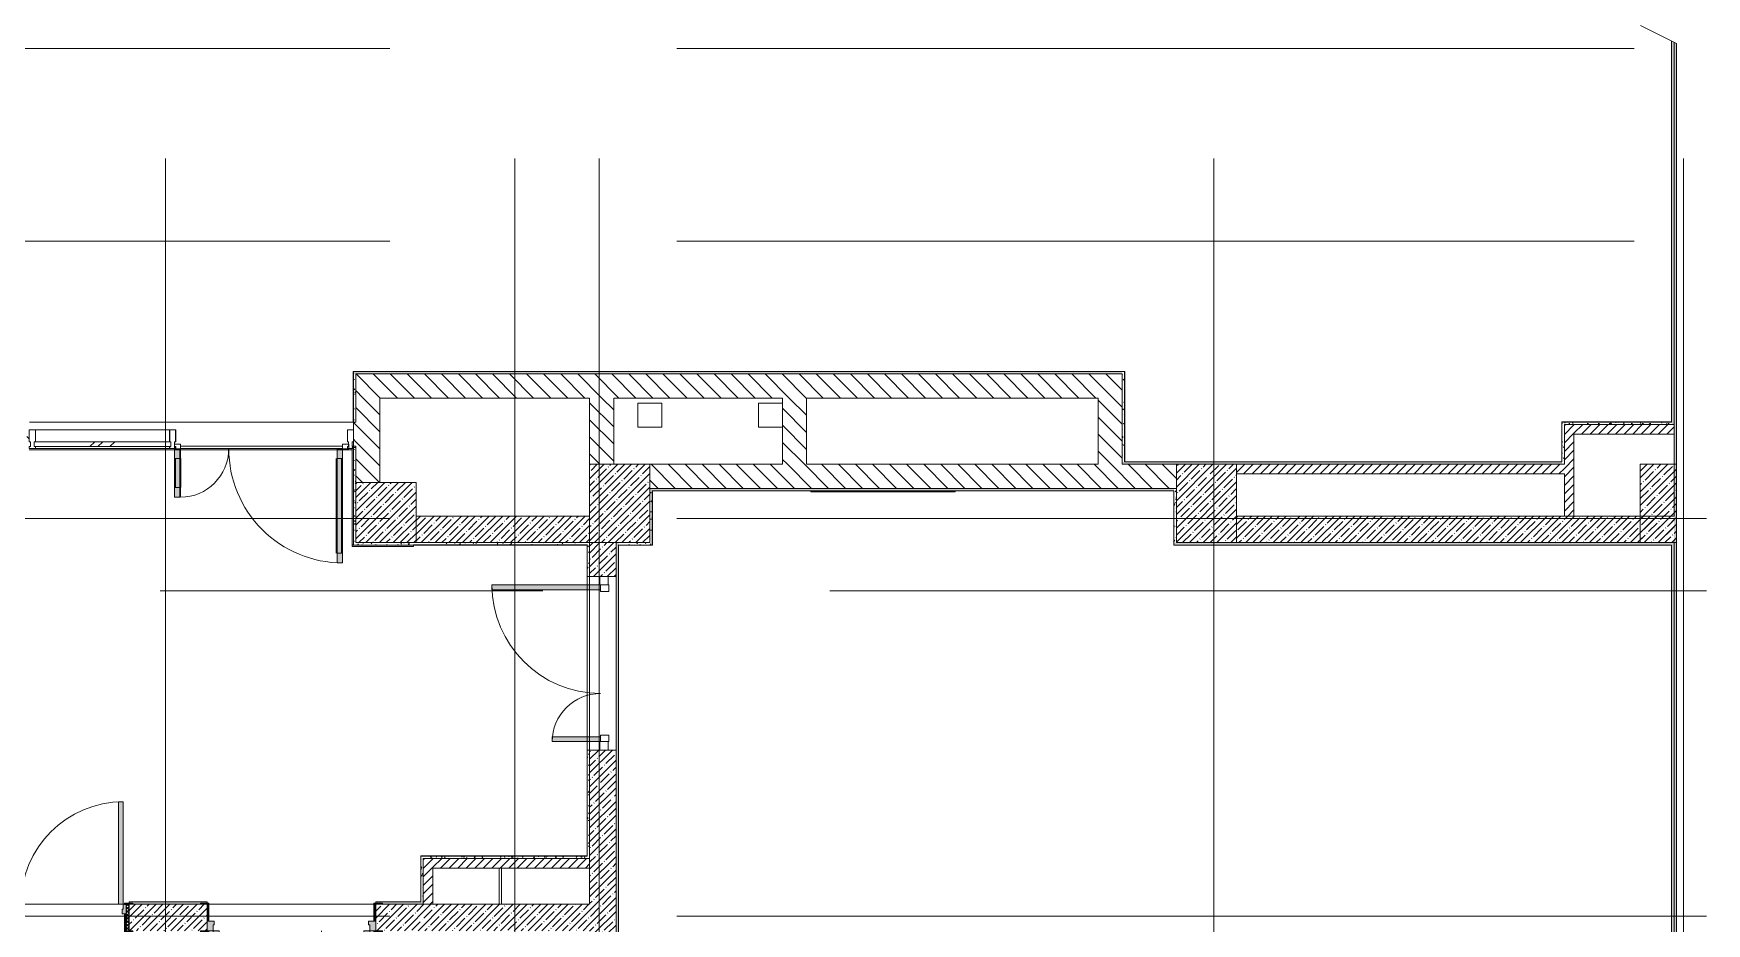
# Model space of a CAD drawing. Header units: millimetres. Extents: x -8624 to 200327, y -8553 to 29000.
# Drawn here: x 167214 to 181100, y 7740 to 15124 of the extents above; entities that cross this region are included whole.
import ezdxf

# ---------------------------------------------------------------- set-up
doc = ezdxf.new("R2010")
doc.units = ezdxf.units.MM
doc.linetypes.add('200_ШТРИХ__ш1_п0_6_', pattern=[800, 500, -300])
doc.linetypes.add('Осевая', pattern=[15875, 3175, -2381.25, 7937.5, -2381.25])
for name, color, linetype, lineweight in [('A-DETL-GENF', 7, 'Continuous', 9), ('A-DETL-MBND-1', 7, '200_ШТРИХ__ш1_п0_6_', 9), ('A-GLAZ-CURT-2', 7, 'Continuous', 9), ('A-GLAZ-CWMG-3', 7, 'Continuous', 9), ('A-WALL-4', 7, 'Continuous', 13), ('I-WALL-5', 7, 'Continuous', 9), ('S-COLS-2', 7, 'Continuous', 9), ('Оси', 7, 'Continuous', 9), ('Оси-2', 7, 'Осевая', 9)]:
    doc.layers.add(name, color=color, linetype=linetype, lineweight=lineweight)
for name, color, linetype, lineweight, true_color in [('A-DETL-GENF-6', 7, 'Continuous', 9, 0xaaaaaa), ('A-DETL-GENF-7', 7, 'Continuous', 9, 0xe2e2e2), ('A-DOOR-5', 7, 'Continuous', 9, 0xaaaaaa), ('A-DOOR-6', 7, 'Continuous', 9, 0xe2e2e2), ('A-DOOR-FRAM-4', 7, 'Continuous', 9, 0xe2e2e2), ('A-DOOR-FRAM-5', 7, 'Continuous', 9, 0xaaaaaa), ('A-FLOR-3', 7, 'Continuous', 9, 0xaaaaaa), ('I-WALL-7', 9, 'Continuous', 9, 0x808080)]:
    doc.layers.add(name, color=color, linetype=linetype, lineweight=lineweight, true_color=true_color)
pattern_1 = [(45, (96349.85, 0), (-57.02463, 57.02463), []), (45, (96406.87, 0), (-57.02463, 57.02463), [100.806, -20.161, 3.353, -16.808])]
pattern_2 = [(135, (96349.85, 0), (-70.71068, -70.71068), [])]
pattern_3 = [(45, (96349.85, 0), (-35.35534, 35.35534), [])]
pattern_4 = [(0, (96349.85, 0), (121.92, 30.48), [10.058, -81.382, 10.058, -81.382, -487.68]), (0, (96349.85, 0), (121.92, 30.48), [-182.88, 10.058, -172.822, 10.058, -81.382, -213.36]), (0, (96349.85, 0), (121.92, 30.48), [-457.2, 10.058, -50.902, 10.058, -142.342]), (120, (96395.57, 15.24), (-87.356454, 90.345817), [10.058, -81.382, 10.058, -81.382, -487.68]), (120, (96395.57, 15.24), (-87.356454, 90.345817), [-182.88, 10.058, -172.822, 10.058, -81.382, -213.36]), (120, (96395.57, 15.24), (-87.356454, 90.345817), [-457.2, 10.058, -50.902, 10.058, -142.342]), (240, (96410.81, 76.2), (-34.563546, -120.825817), [10.058, -81.382, 10.058, -81.382, -487.68]), (240, (96410.81, 76.2), (-34.563546, -120.825817), [-182.88, 10.058, -172.822, 10.058, -81.382, -213.36]), (240, (96410.81, 76.2), (-34.563546, -120.825817), [-457.2, 10.058, -50.902, 10.058, -142.342])]

# ---------------------------------------------------------------- blocks, each defined once
blk = doc.blocks.new('110_Дверь_СКБ_1Ст_Внутренняя1 - Д-7_л__950x2100h_Туалет-21784696-План зашивки приборов отопления в осях 3 этажа 12-23')
at = {"layer": 'A-DOOR-5'}
h = blk.add_hatch(dxfattribs=at)
h.set_pattern_fill('FP_45', color=256, style=0, pattern_type=2)
h.set_pattern_definition([(135, (1826.41, 174.685), (-14.14214, -14.14214), []), (225, (1826.41, 174.685), (14.14214, -14.14214), [])])
h.paths.add_polyline_path([(487.5, -110), (487.5, 110), (462.5, 110), (462.5, -110)])
at = {"layer": 'A-DOOR-6'}
h = blk.add_hatch(color=256, dxfattribs=at)
h.paths.add_polyline_path([(427.5, 30), (462.5, 30), (462.5, 110), (437.5, 110), (437.5, 70), (427.5, 70)])
h.paths.add_polyline_path([(-402.5, 30), (-402.5, 70), (-412.5, 70), (-412.5, 110), (-437.5, 110), (-437.5, 30)])
at = {"layer": 'A-DOOR-FRAM-4'}
for points in [[(397.5, 110), (437.5, 110), (437.5, 960), (397.5, 960), (397.5, 577.8)], [(-422.5, 110), (-422.5, 118), (-492.5, 118), (-492.5, 110)], [(-422.5, 109), (-422.5, 110), (-437.5, 109)], [(-422.5, -110), (-422.5, 30), (-437.5, 30), (-437.5, -110)], [(517.5, 110), (517.5, 118), (447.5, 118), (447.5, 110)], [(462.5, 109), (462.5, 110), (447.5, 109)], [(462.5, -110), (462.5, 30), (447.5, 30), (447.5, -110)], [(-422.5, -118), (-422.5, -110), (-492.5, -110), (-492.5, -118)], [(517.5, -118), (517.5, -110), (447.5, -110), (447.5, -118)]]:
    blk.add_hatch(color=256, dxfattribs=at).paths.add_polyline_path(points)
at = {"layer": 'A-DOOR-FRAM-5'}
h = blk.add_hatch(dxfattribs=at)
h.set_pattern_fill('FP_46', color=256, style=0, pattern_type=2)
h.set_pattern_definition([(45, (-296.384, 174.685), (-14.1421, 14.1421), []), (135, (-296.384, 174.685), (-14.1421, -14.1421), [])])
h.paths.add_polyline_path([(-437.5, -110), (-437.5, 110), (-462.5, 110), (-462.5, -110)])
at = {"layer": 'A-DOOR-5'}
for p, q in [((437.5, 960), (397.5, 960)), ((397.5, 960), (397.5, 110)), ((437.5, 110), (437.5, 960)), ((397.5, 110), (437.5, 110))]:
    blk.add_line(p, q, dxfattribs=at)
blk.add_arc((437.5, 110), 850, 90, 180, dxfattribs=at)
at = {"layer": 'A-DOOR-FRAM-5'}
for p, q in [((-422.5, 118), (-492.5, 118)), ((-492.5, 118), (-492.5, 110)), ((-492.5, 110), (-422.5, 110)), ((-437.5, 110), (-462.5, 110)), ((-462.5, 110), (-462.5, -110)), ((-412.5, 110), (-437.5, 110)), ((-437.5, 110), (-437.5, 30)), ((-437.5, -110), (-437.5, 110)), ((-422.5, 110), (-437.5, 110)), ((-437.5, 110), (-437.5, 109)), ((-437.5, 109), (-422.5, 109)), ((-437.5, 30), (-402.5, 30)), ((-422.5, 30), (-437.5, 30)), ((-437.5, 30), (-437.5, -110)), ((-422.5, 110), (-422.5, 118)), ((-422.5, 109), (-422.5, 110)), ((-422.5, -110), (-422.5, 30)), ((-412.5, 70), (-412.5, 110)), ((-402.5, 70), (-412.5, 70)), ((-402.5, 30), (-402.5, 70)), ((437.5, 70), (427.5, 70)), ((427.5, 70), (427.5, 30)), ((427.5, 30), (462.5, 30)), ((437.5, 110), (437.5, 70)), ((462.5, 110), (437.5, 110)), ((517.5, 118), (447.5, 118)), ((447.5, 118), (447.5, 110)), ((462.5, 110), (447.5, 110)), ((447.5, 110), (447.5, 109)), ((447.5, 110), (517.5, 110)), ((447.5, 109), (462.5, 109)), ((462.5, 30), (447.5, 30)), ((447.5, 30), (447.5, -110)), ((462.5, 30), (462.5, 110)), ((487.5, 110), (462.5, 110)), ((462.5, 110), (462.5, -110)), ((462.5, 109), (462.5, 110)), ((462.5, -110), (462.5, 30)), ((487.5, -110), (487.5, 110)), ((517.5, 110), (517.5, 118)), ((-422.5, -110), (-492.5, -110)), ((-492.5, -110), (-492.5, -118)), ((-492.5, -118), (-422.5, -118)), ((-462.5, -110), (-437.5, -110)), ((-437.5, -110), (-422.5, -110)), ((-422.5, -118), (-422.5, -110)), ((447.5, -110), (462.5, -110)), ((517.5, -110), (447.5, -110)), ((447.5, -110), (447.5, -118)), ((447.5, -118), (517.5, -118)), ((462.5, -110), (487.5, -110)), ((517.5, -118), (517.5, -110))]:
    blk.add_line(p, q, dxfattribs=at)
blk = doc.blocks.new('BSC_Колонна _Прямоугольная - 650х500-23287315-План зашивки приборов отопления в осях 3 этажа 12-23')
at = {"layer": 'S-COLS-2'}
h = blk.add_hatch(dxfattribs=at)
h.set_pattern_fill('FP_152', color=256, style=0, pattern_type=2)
h.set_pattern_definition([(135, (11225, -75730), (-57.02463, -57.02463), []), (135, (11225, -75672.975), (-57.02463, -57.02463), [100.806, -20.161, 3.353, -16.808])])
h.paths.add_polyline_path([(325, 0), (325, 250), (-325, 250), (-325, -250), (325, -250)])
for p, q in [((325, 250), (-325, 250)), ((-325, 250), (-325, -250)), ((325, -250), (325, 250)), ((-325, -250), (325, -250))]:
    blk.add_line(p, q, dxfattribs=at)
blk = doc.blocks.new('BSC_Колонна _Прямоугольная - 500х500-V202-План зашивки приборов отопления в осях 3 этажа 12-23')
at = {"layer": 'S-COLS-2'}
h = blk.add_hatch(dxfattribs=at)
h.set_pattern_fill('FP_153', color=256, style=0, pattern_type=2)
h.set_pattern_definition([(45, (-73790, -11150), (-57.02463, 57.02463), []), (45, (-73732.975, -11150), (-57.02463, 57.02463), [100.806, -20.161, 3.353, -16.808])])
h.paths.add_polyline_path([(-250, -250), (250, -250), (250, 250), (-250, 250), (-250, -190)])
for p, q in [((250, 250), (-250, 250)), ((-250, 250), (-250, -250)), ((250, -250), (250, 250)), ((-250, -250), (250, -250))]:
    blk.add_line(p, q, dxfattribs=at)
blk = doc.blocks.new('110_Дверь_СКБ_2Ст - Д-1 Лестничная клетка EIS60-24319353-План зашивки приборов отопления в осях 3 этажа 12-23')
at = {"layer": 'A-DOOR-6'}
for points in [[(612.5, 1010), (612.5, 110), (662.5, 110), (662.5, 1010)], [(-587.5, 510), (-637.5, 510), (-637.5, 110), (-587.5, 110), (-587.5, 286.2)], [(712.5, 30), (697.5, 30), (697.5, -110), (712.5, -110)]]:
    blk.add_hatch(color=256, dxfattribs=at).paths.add_polyline_path(points)
h = blk.add_hatch(color=256, dxfattribs=at)
h.paths.add_polyline_path([(-687.5, 110), (-687.5, 30), (-627.5, 30), (-627.5, 60), (-637.5, 60), (-637.5, 110)])
h.paths.add_polyline_path([(662.5, 110), (662.5, 60), (652.5, 60), (652.5, 30), (712.5, 30), (712.5, 110)])
at = {"layer": 'A-DOOR-FRAM-4'}
for points in [[(-742.5, 118), (-742.5, 110), (-672.5, 110), (-672.5, 118)], [(-672.5, 30), (-687.5, 30), (-687.5, -110), (-672.5, -110)], [(697.5, 118), (697.5, 110), (767.5, 110), (767.5, 118)], [(-672.5, -110), (-742.5, -110), (-742.5, -118), (-672.5, -118)], [(697.5, -110), (697.5, -118), (767.5, -118), (767.5, -110)]]:
    blk.add_hatch(color=256, dxfattribs=at).paths.add_polyline_path(points)
at = {"layer": 'A-DOOR-5'}
for p, q in [((662.5, 1010), (612.5, 1010)), ((612.5, 1010), (612.5, 110)), ((662.5, 110), (662.5, 1010)), ((-637.5, 510), (-637.5, 110)), ((-587.5, 510), (-637.5, 510)), ((-587.5, 110), (-587.5, 510)), ((-637.5, 110), (-587.5, 110)), ((612.5, 110), (662.5, 110))]:
    blk.add_line(p, q, dxfattribs=at)
for centre, radius, start, end in [((662.5, 110), 900, 90, 180), ((-637.5, 110), 400, 360, 90)]:
    blk.add_arc(centre, radius, start, end, dxfattribs=at)
at = {"layer": 'A-DOOR-FRAM-5'}
for p, q in [((-672.5, 118), (-742.5, 118)), ((-742.5, 118), (-742.5, 110)), ((-742.5, 110), (-672.5, 110)), ((-637.5, 110), (-687.5, 110)), ((-687.5, 110), (-687.5, 30)), ((-687.5, 30), (-627.5, 30)), ((-672.5, 30), (-687.5, 30)), ((-687.5, 30), (-687.5, -110)), ((-672.5, 110), (-672.5, 118)), ((-672.5, -110), (-672.5, 30)), ((-637.5, 60), (-637.5, 110)), ((-627.5, 60), (-637.5, 60)), ((-627.5, 30), (-627.5, 60)), ((662.5, 60), (652.5, 60)), ((652.5, 60), (652.5, 30)), ((652.5, 30), (712.5, 30)), ((662.5, 110), (662.5, 60)), ((712.5, 110), (662.5, 110)), ((767.5, 118), (697.5, 118)), ((697.5, 118), (697.5, 110)), ((697.5, 110), (767.5, 110)), ((712.5, 30), (697.5, 30)), ((697.5, 30), (697.5, -110)), ((712.5, 30), (712.5, 110)), ((712.5, -110), (712.5, 30)), ((767.5, 110), (767.5, 118)), ((-672.5, -110), (-742.5, -110)), ((-742.5, -110), (-742.5, -118)), ((-742.5, -118), (-672.5, -118)), ((-687.5, -110), (-672.5, -110)), ((-672.5, -118), (-672.5, -110)), ((697.5, -110), (712.5, -110)), ((767.5, -110), (697.5, -110)), ((697.5, -110), (697.5, -118)), ((697.5, -118), (767.5, -118)), ((767.5, -118), (767.5, -110))]:
    blk.add_line(p, q, dxfattribs=at)
blk = doc.blocks.new('BSC_Колонна _Прямоугольная - 650х500-V218-План зашивки приборов отопления в осях 3 этажа 12-23')
at = {"layer": 'S-COLS-2'}
h = blk.add_hatch(dxfattribs=at)
h.set_pattern_fill('FP_171', color=256, style=0, pattern_type=2)
h.set_pattern_definition([(135, (11225, -80600), (-57.02463, -57.02463), []), (135, (11225, -80542.975), (-57.02463, -57.02463), [100.806, -20.161, 3.353, -16.808])])
h.paths.add_polyline_path([(325, -144), (325, 250), (-325, 250), (-325, -250), (325, -250)])
for p, q in [((325, 250), (-325, 250)), ((-325, 250), (-325, -250)), ((325, -250), (325, 250)), ((-325, -250), (325, -250))]:
    blk.add_line(p, q, dxfattribs=at)
blk = doc.blocks.new('Прямоугольный импост - 50 x 70 мм-32306832-План зашивки приборов отопления в осях 3 этажа 12-23')
at = {"layer": 'A-GLAZ-CWMG-3'}
for p, q in [((-70, 35), (0, 35)), ((-70, -35), (-70, 35)), ((0, 35), (0, -35)), ((0, -35), (-70, -35))]:
    blk.add_line(p, q, dxfattribs=at)
blk = doc.blocks.new('Дверь_Витражная_остекление_ - ДВН_ДАО_Главный вход_1200 в свету Д-22 _п_-32306833-План зашивки приборов отопления в осях 3 этажа 12-23')
at = {"layer": 'A-DOOR-6'}
for points in [[(-610, -234), (-610, -30), (-650, -30), (-650, -930), (-610, -930)], [(650, -35), (650, -30), (610, -30), (610, -430), (650, -430)]]:
    blk.add_hatch(color=256, dxfattribs=at).paths.add_polyline_path(points)
at = {"layer": 'A-DETL-GENF-6'}
for p, q in [((-650, 35), (-650, 40)), ((-650, 40), (-595, 40)), ((-595, 40), (-595, -30)), ((650, 40), (595, 40)), ((595, 40), (595, -30)), ((650, 35), (650, 40)), ((-610, -30), (-650, -30)), ((-595, -30), (-650, -30)), ((-650, -35), (-650, -930)), ((-610, -930), (-610, -30)), ((595, -30), (650, -30)), ((610, -30), (610, -430)), ((650, -30), (610, -30)), ((650, -430), (650, -35)), ((610, -430), (650, -430)), ((-650, -930), (-610, -930))]:
    blk.add_line(p, q, dxfattribs=at)
at = {"layer": 'A-DOOR-5'}
for p, q in [((-650, -930), (-650, -35)), ((650, -430), (650, -35))]:
    blk.add_line(p, q, dxfattribs=at)
for centre, radius, start, end in [((-650, -30), 900, 270, 0), ((650, -30), 400, 180, 270)]:
    blk.add_arc(centre, radius, start, end, dxfattribs=at)
blk = doc.blocks.new('Прямоугольный импост - 50 x 70 мм-32306835-План зашивки приборов отопления в осях 3 этажа 12-23')
at = {"layer": 'A-GLAZ-CWMG-3'}
for p, q in [((0, 35), (-70, 35)), ((-70, 35), (-70, -35)), ((0, -35), (0, 35)), ((-70, -35), (0, -35))]:
    blk.add_line(p, q, dxfattribs=at)
blk = doc.blocks.new('Прямоугольный импост - Импост структурный с накладкой - 160мм Темный-33326237-План зашивки приборов отопления в осях 3 этажа 12-23')
at = {"layer": 'A-GLAZ-CWMG-3'}
for p, q in [((-50, 40), (-50, 140)), ((-50, 140), (0, 140)), ((0, 140), (0, 40)), ((-40, 40), (-50, 40)), ((-50, -17), (-50, 0)), ((-50, 0), (-40, 0)), ((-40, 0), (-40, 40)), ((-10, 40), (-10, 0)), ((0, 40), (-10, 40)), ((-10, 0), (0, 0)), ((0, 0), (0, -17)), ((0, -17), (-50, -17))]:
    blk.add_line(p, q, dxfattribs=at)
blk = doc.blocks.new('Дверь_Витражная_остекление_ - В-18-32468702-План зашивки приборов отопления в осях 3 этажа 12-23')
at = {"layer": 'A-DETL-GENF-7'}
for points in [[(-673, 965), (-673, 20), (-628, 20), (-628, 965)], [(678, 420), (678, 20), (723, 20), (723, 420)]]:
    blk.add_hatch(color=256, dxfattribs=at).paths.add_polyline_path(points)
at = {"layer": 'A-DETL-GENF-6'}
for p, q in [((-673, 965), (-628, 965)), ((-673, 965), (-673, 20)), ((-628, 965), (-673, 965)), ((-673, 965), (-673, 20)), ((-673, 885), (-628, 885)), ((-663, 885), (-663, 100)), ((-628, 965), (-628, 20)), ((-628, 20), (-628, 965)), ((-619, 885), (-619, 100)), ((723, 420), (678, 420)), ((678, 420), (678, 20)), ((723, 420), (678, 420)), ((678, 420), (678, 20)), ((723, 420), (723, 20)), ((723, 20), (723, 420)), ((669, 340), (669, 100)), ((723, 340), (678, 340)), ((713, 340), (713, 100)), ((-673, 100), (-628, 100)), ((-628, 20), (-673, 20)), ((-673, 20), (-628, 20)), ((723, 100), (678, 100))]:
    blk.add_line(p, q, dxfattribs=at)
at = {"layer": 'A-DOOR-5'}
for p, q in [((-673, 965), (-673, 20)), ((673, 420), (673, 20)), ((-673, 20), (-723, 20)), ((-723, 20), (-723, -20)), ((-673, -20), (-673, 20)), ((723, 20), (673, 20)), ((673, 20), (673, -20)), ((723, -20), (723, 20)), ((-723, -20), (-673, -20)), ((673, -20), (723, -20))]:
    blk.add_line(p, q, dxfattribs=at)
for centre, radius, start, end in [((-673, 20), 945, 360, 90), ((673, 20), 400, 90, 180)]:
    blk.add_arc(centre, radius, start, end, dxfattribs=at)
blk = doc.blocks.new('Системная панель - Стекло - 40мм-V277-План зашивки приборов отопления в осях 3 этажа 12-23')
at = {"layer": 'A-GLAZ-CURT-2'}
h = blk.add_hatch(dxfattribs=at)
h.set_pattern_fill('FP_188', color=256, style=0, pattern_type=2)
h.set_pattern_definition([(225, (71537, 11597), (282.8427, -282.8427), [200, -600]), (225, (71737, 11697), (282.8427, -282.8427), [600, -200]), (225, (71337, 11797), (282.8427, -282.8427), [200, -600])])
h.paths.add_polyline_path([(-476, 0), (-567, 0), (-567, -40), (567, -40), (567, 0), (-294, 0)])
for p, q in [((567, 0), (-567, 0)), ((-567, 0), (-567, -40)), ((567, -40), (567, 0)), ((-567, -40), (567, -40))]:
    blk.add_line(p, q, dxfattribs=at)
blk = doc.blocks.new('Прямоугольный импост - Импост структурный с накладкой - 160мм Темный-33326239-План зашивки приборов отопления в осях 3 этажа 12-23')
at = {"layer": 'A-GLAZ-CWMG-3'}
for p, q in [((-25, 40), (-25, 140)), ((-25, 140), (25, 140)), ((25, 140), (25, 40)), ((-15, 40), (-25, 40)), ((-25, -17), (-25, 0)), ((-25, 0), (-15, 0)), ((-15, 0), (-15, 40)), ((15, 40), (15, 0)), ((25, 40), (15, 40)), ((15, 0), (25, 0)), ((25, 0), (25, -17)), ((25, -17), (-25, -17))]:
    blk.add_line(p, q, dxfattribs=at)
blk = doc.blocks.new('Прямоугольный импост - Импост структурный с накладкой - 160мм Темный-33326242-План зашивки приборов отопления в осях 3 этажа 12-23')
at = {"layer": 'A-GLAZ-CWMG-3'}
for p, q in [((0, 140), (-50, 140)), ((-50, 140), (-50, 40)), ((0, 40), (0, 140)), ((-50, 40), (-40, 40)), ((-40, 0), (-50, 0)), ((-50, 0), (-50, -17)), ((-40, 40), (-40, 0)), ((-10, 0), (-10, 40)), ((-10, 40), (0, 40)), ((0, 0), (-10, 0)), ((0, -17), (0, 0)), ((-50, -17), (0, -17))]:
    blk.add_line(p, q, dxfattribs=at)
blk = doc.blocks.new('Прямоугольный импост - Импост структурный с накладкой - 160мм Темный-32468813-План зашивки приборов отопления в осях 3 этажа 12-23')
at = {"layer": 'A-GLAZ-CWMG-3'}
for p, q in [((70880, 11837), (71994, 11837)), ((70880, 11680), (71994, 11680))]:
    blk.add_line(p, q, dxfattribs=at)
blk = doc.blocks.new('Прямоугольный импост - Импост структурный с накладкой - 160мм Темный-33326241-План зашивки приборов отопления в осях 3 этажа 12-23')
at = {"layer": 'A-GLAZ-CWMG-3'}
for p, q in [((-25, 40), (-25, 140)), ((-25, 140), (25, 140)), ((25, 140), (25, 40)), ((-15, 40), (-25, 40)), ((-25, -17), (-25, 0)), ((-25, 0), (-15, 0)), ((-15, 0), (-15, 40)), ((15, 40), (15, 0)), ((25, 40), (15, 40)), ((15, 0), (25, 0)), ((25, 0), (25, -17)), ((25, -17), (-25, -17))]:
    blk.add_line(p, q, dxfattribs=at)
blk = doc.blocks.new('DET_L_Линия разрыва - М100-V279-План зашивки приборов отопления в осях 3 этажа 12-23')
at = {"layer": 'A-DETL-GENF'}
for p, q in [((11890, 300), (11740, 0)), ((11740, 0), (0, 0))]:
    blk.add_line(p, q, dxfattribs=at)

msp = doc.modelspace()

# ---------------------------------------------------------------- hatches: boundary and pattern name
at = {"layer": 'I-WALL-5'}
h = msp.add_hatch(dxfattribs=at)
h.set_pattern_fill('FP_135', color=256, style=0, pattern_type=2)
h.set_pattern_definition(pattern_1)
h.paths.add_polyline_path([(180850.5, 4050), (180850.5, 15040.9), (180829.8, 15051.2), (180829.8, 4050)])
h = msp.add_hatch(dxfattribs=at)
h.set_pattern_fill('FP_139', color=256, style=0, pattern_type=2)
h.set_pattern_definition(pattern_2)
h.paths.add_polyline_path([(176049.8, 12100), (176049.8, 12300), (169889.8, 12300), (169889.8, 12100), (175351.5, 12100)])
h = msp.add_hatch(dxfattribs=at)
h.set_pattern_fill('FP_139', color=256, style=0, pattern_type=2)
h.set_pattern_definition(pattern_2)
h.paths.add_polyline_path([(176049.8, 11550), (176249.8, 11550), (176249.8, 12300), (176049.8, 12300), (176049.8, 11823.6)])
h = msp.add_hatch(dxfattribs=at)
h.set_pattern_fill('FP_139', color=256, style=0, pattern_type=2)
h.set_pattern_definition(pattern_2)
h.paths.add_polyline_path([(170089.8, 11400), (170089.8, 12100), (169889.8, 12100), (169889.8, 11400), (169898.7, 11400)])
h = msp.add_hatch(dxfattribs=at)
h.set_pattern_fill('FP_139', color=256, style=0, pattern_type=2)
h.set_pattern_definition(pattern_2)
h.paths.add_polyline_path([(172029.8, 11550), (172029.8, 12100), (171829.8, 12100), (171829.8, 11550)])
h = msp.add_hatch(dxfattribs=at)
h.set_pattern_fill('FP_139', color=256, style=0, pattern_type=2)
h.set_pattern_definition(pattern_2)
h.paths.add_polyline_path([(173630.4, 11550), (173630.4, 12100), (173430.4, 12100), (173430.4, 11550)])
h = msp.add_hatch(dxfattribs=at)
h.set_pattern_fill('FP_139', color=256, style=0, pattern_type=2)
h.set_pattern_definition(pattern_2)
h.paths.add_polyline_path([(169869.8, 11700), (169889.8, 11700), (169889.8, 11900), (169869.8, 11900), (169869.8, 11715.6)])
h.paths.add_polyline_path([(167159.8, 11700), (167179.8, 11700), (167179.8, 11900), (167159.8, 11900), (167159.8, 11823.6)])
h.paths.add_polyline_path([(166627.1, 11700), (166659.8, 11700), (166659.8, 11900), (166583.8, 11900), (166583.8, 11700)])
h.paths.add_polyline_path([(165019.8, 11700), (165103.8, 11700), (165103.8, 11900), (165019.8, 11900), (165019.8, 11715.6)])
h = msp.add_hatch(dxfattribs=at)
h.set_pattern_fill('FP_151', color=256, style=0, pattern_type=2)
h.set_pattern_definition(pattern_3)
h.paths.add_polyline_path([(179999.8, 11120), (179999.8, 11880), (179919.8, 11880), (179919.8, 11120)])
h = msp.add_hatch(dxfattribs=at)
h.set_pattern_fill('FP_151', color=256, style=0, pattern_type=2)
h.set_pattern_definition(pattern_3)
h.paths.add_polyline_path([(180829.8, 11800), (180829.8, 11880), (179999.8, 11880), (179999.8, 11800)])
h = msp.add_hatch(dxfattribs=at)
h.set_pattern_fill('FP_139', color=256, style=0, pattern_type=2)
h.set_pattern_definition(pattern_2)
h.paths.add_polyline_path([(176699.8, 11350), (176699.8, 11550), (172329.8, 11550), (172329.8, 11350), (176679.8, 11350)])
h = msp.add_hatch(dxfattribs=at)
h.set_pattern_fill('FP_151', color=256, style=0, pattern_type=2)
h.set_pattern_definition(pattern_3)
h.paths.add_polyline_path([(179919.8, 11470), (179919.8, 11550), (177199.8, 11550), (177199.8, 11470), (179713.6, 11470)])
h = msp.add_hatch(dxfattribs=at)
h.set_pattern_fill('FP_135', color=256, style=0, pattern_type=2)
h.set_pattern_definition(pattern_1)
h.paths.add_polyline_path([(170989.3, 10900), (171829.8, 10900), (171829.8, 11120), (170389.8, 11120), (170389.8, 10900)])
h = msp.add_hatch(dxfattribs=at)
h.set_pattern_fill('FP_135', color=256, style=0, pattern_type=2)
h.set_pattern_definition(pattern_1)
h.paths.add_polyline_path([(180829.8, 10900), (180829.8, 11120), (177199.8, 11120), (177199.8, 10900), (180809.8, 10900)])
h = msp.add_hatch(dxfattribs=at)
h.set_pattern_fill('FP_135', color=256, style=0, pattern_type=2)
h.set_pattern_definition(pattern_1)
h.paths.add_polyline_path([(171829.8, 7659), (172049.8, 7659), (172049.8, 9179), (171829.8, 9179), (171829.8, 7680)])
h.paths.add_polyline_path([(172049.8, 10619), (172049.8, 10900), (171829.8, 10900), (171829.8, 10619)])
h = msp.add_hatch(dxfattribs=at)
h.set_pattern_fill('FP_151', color=256, style=0, pattern_type=2)
h.set_pattern_definition(pattern_3)
h.paths.add_polyline_path([(170529.8, 7900), (170529.8, 8280), (170449.8, 8280), (170449.8, 7900)])
h = msp.add_hatch(dxfattribs=at)
h.set_pattern_fill('FP_151', color=256, style=0, pattern_type=2)
h.set_pattern_definition(pattern_3)
h.paths.add_polyline_path([(171829.8, 8200), (171829.8, 8280), (170529.8, 8280), (170529.8, 8200), (171716.3, 8200)])
h = msp.add_hatch(dxfattribs=at)
h.set_pattern_fill('FP_135', color=256, style=0, pattern_type=2)
h.set_pattern_definition(pattern_1)
h.paths.add_polyline_path([(167059.8, 7680), (167059.8, 7900), (165709.8, 7900), (165709.8, 7680), (167029.8, 7680)])
h.paths.add_polyline_path([(168009.8, 7680), (168209.8, 7680), (168209.8, 7900), (168009.8, 7900)])
h.paths.add_polyline_path([(164579.8, 7680), (164609.8, 7680), (164609.8, 7900), (163209.8, 7900), (163209.8, 7680), (164446, 7680)])
h = msp.add_hatch(dxfattribs=at)
h.set_pattern_fill('FP_135', color=256, style=0, pattern_type=2)
h.set_pattern_definition(pattern_1)
h.paths.add_polyline_path([(171829.8, 7680), (171829.8, 7900), (170054.8, 7900), (170054.8, 7680), (171716.3, 7680)])
h.paths.add_polyline_path([(168599.8, 7680), (168654.8, 7680), (168654.8, 7900), (168209.8, 7900), (168209.8, 7680), (168444.7, 7680)])
at = {"layer": 'I-WALL-7'}
h = msp.add_hatch(dxfattribs=at)
h.set_pattern_fill('FP_183', color=256, style=0, pattern_type=2)
h.set_pattern_definition(pattern_4)
h.paths.add_polyline_path([(180829.8, 11880), (180829.8, 15051.2), (180809.8, 15061.2), (180809.8, 11880)])
h = msp.add_hatch(dxfattribs=at)
h.set_pattern_fill('FP_183', color=256, style=0, pattern_type=2)
h.set_pattern_definition(pattern_4)
h.paths.add_polyline_path([(176249.8, 12300), (176249.8, 12320), (169869.8, 12320), (169869.8, 12300), (175351.5, 12300)])
h = msp.add_hatch(dxfattribs=at)
h.set_pattern_fill('FP_183', color=256, style=0, pattern_type=2)
h.set_pattern_definition(pattern_4)
h.paths.add_polyline_path([(169889.8, 11900), (169889.8, 12300), (169869.8, 12300), (169869.8, 11900)])
h = msp.add_hatch(dxfattribs=at)
h.set_pattern_fill('FP_183', color=256, style=0, pattern_type=2)
h.set_pattern_definition(pattern_4)
h.paths.add_polyline_path([(176249.8, 11570), (176269.8, 11570), (176269.8, 12320), (176249.8, 12320), (176249.8, 11823.6)])
h = msp.add_hatch(dxfattribs=at)
h.set_pattern_fill('FP_183', color=256, style=0, pattern_type=2)
h.set_pattern_definition(pattern_4)
h.paths.add_polyline_path([(179899.8, 11880), (180809.8, 11880), (180809.8, 11900), (179899.8, 11900)])
h = msp.add_hatch(dxfattribs=at)
h.set_pattern_fill('FP_183', color=256, style=0, pattern_type=2)
h.set_pattern_definition(pattern_4)
h.paths.add_polyline_path([(179919.8, 11550), (179919.8, 11880), (179899.8, 11880), (179899.8, 11550)])
h = msp.add_hatch(dxfattribs=at)
h.set_pattern_fill('FP_183', color=256, style=0, pattern_type=2)
h.set_pattern_definition(pattern_4)
h.paths.add_polyline_path([(169869.8, 10900), (169889.8, 10900), (169889.8, 11690), (169869.8, 11690), (169869.8, 10959.7)])
h = msp.add_hatch(dxfattribs=at)
h.set_pattern_fill('FP_183', color=256, style=0, pattern_type=2)
h.set_pattern_definition(pattern_4)
h.paths.add_polyline_path([(179713.6, 11550), (179899.8, 11550), (179899.8, 11570), (176249.8, 11570), (176249.8, 11550), (178259.6, 11550)])
h = msp.add_hatch(dxfattribs=at)
h.set_pattern_fill('FP_183', color=256, style=0, pattern_type=2)
h.set_pattern_definition(pattern_4)
h.paths.add_polyline_path([(176678.8, 11330), (176679.8, 11330), (176679.8, 11350), (172329.8, 11350), (172329.8, 11330), (175351.5, 11330)])
h = msp.add_hatch(dxfattribs=at)
h.set_pattern_fill('FP_183', color=256, style=0, pattern_type=2)
h.set_pattern_definition(pattern_4)
h.paths.add_polyline_path([(172349.8, 10880), (172349.8, 11330), (172329.8, 11330), (172329.8, 10880)])
h = msp.add_hatch(dxfattribs=at)
h.set_pattern_fill('FP_183', color=256, style=0, pattern_type=2)
h.set_pattern_definition(pattern_4)
h.paths.add_polyline_path([(176679.8, 10900), (176699.8, 10900), (176699.8, 11350), (176679.8, 11350), (176679.8, 10959.7)])
h = msp.add_hatch(dxfattribs=at)
h.set_pattern_fill('FP_183', color=256, style=0, pattern_type=2)
h.set_pattern_definition(pattern_4)
h.paths.add_polyline_path([(171808.8, 10880), (171809.8, 10880), (171809.8, 10900), (169869.8, 10900), (169869.8, 10880), (171716.3, 10880)])
h = msp.add_hatch(dxfattribs=at)
h.set_pattern_fill('FP_183', color=256, style=0, pattern_type=2)
h.set_pattern_definition(pattern_4)
h.paths.add_polyline_path([(171809.8, 8300), (171829.8, 8300), (171829.8, 9179), (171809.8, 9179), (171809.8, 8301)])
h.paths.add_polyline_path([(171829.8, 10619), (171829.8, 10900), (171809.8, 10900), (171809.8, 10619)])
h = msp.add_hatch(dxfattribs=at)
h.set_pattern_fill('FP_183', color=256, style=0, pattern_type=2)
h.set_pattern_definition(pattern_4)
h.paths.add_polyline_path([(172069.8, 4050), (172069.8, 10900), (172049.8, 10900), (172049.8, 4050)])
h = msp.add_hatch(dxfattribs=at)
h.set_pattern_fill('FP_183', color=256, style=0, pattern_type=2)
h.set_pattern_definition(pattern_4)
h.paths.add_polyline_path([(172069.8, 10880), (172329.8, 10880), (172329.8, 10900), (172069.8, 10900)])
h = msp.add_hatch(dxfattribs=at)
h.set_pattern_fill('FP_183', color=256, style=0, pattern_type=2)
h.set_pattern_definition(pattern_4)
h.paths.add_polyline_path([(180808.8, 10880), (180809.8, 10880), (180809.8, 10900), (176679.8, 10900), (176679.8, 10880), (179713.6, 10880)])
h = msp.add_hatch(dxfattribs=at)
h.set_pattern_fill('FP_183', color=256, style=0, pattern_type=2)
h.set_pattern_definition(pattern_4)
h.paths.add_polyline_path([(180809.8, 4070), (180829.8, 4070), (180829.8, 10900), (180809.8, 10900), (180809.8, 4071)])
h = msp.add_hatch(dxfattribs=at)
h.set_pattern_fill('FP_183', color=256, style=0, pattern_type=2)
h.set_pattern_definition(pattern_4)
h.paths.add_polyline_path([(170449.8, 7920), (170449.8, 8300), (170429.8, 8300), (170429.8, 7920)])
h = msp.add_hatch(dxfattribs=at)
h.set_pattern_fill('FP_183', color=256, style=0, pattern_type=2)
h.set_pattern_definition(pattern_4)
h.paths.add_polyline_path([(171829.8, 8280), (171829.8, 8300), (170449.8, 8300), (170449.8, 8280), (171716.3, 8280)])
h = msp.add_hatch(dxfattribs=at)
h.set_pattern_fill('FP_183', color=256, style=0, pattern_type=2)
h.set_pattern_definition(pattern_4)
h.paths.add_polyline_path([(170449.8, 7900), (170449.8, 7920), (170054.8, 7920), (170054.8, 7908), (170109.8, 7908), (170109.8, 7900), (170262.3, 7900)])
h.paths.add_polyline_path([(168599.8, 7900), (168599.8, 7908), (168654.8, 7908), (168654.8, 7920), (168009.8, 7920), (168009.8, 7908), (168039.8, 7908), (168039.8, 7900), (168444.7, 7900)])
h.paths.add_polyline_path([(166627.1, 7900), (167029.8, 7900), (167029.8, 7908), (167059.8, 7908), (167059.8, 7920), (165709.8, 7920), (165709.8, 7908), (165739.8, 7908), (165739.8, 7900), (165900.1, 7900)])
h.paths.add_polyline_path([(164446, 7900), (164579.8, 7900), (164579.8, 7908), (164609.8, 7908), (164609.8, 7920), (163209.8, 7920), (163209.8, 7908), (163239.8, 7908), (163239.8, 7900), (163719, 7900)])
h.paths.add_polyline_path([(162229.8, 7900), (162229.8, 7908), (162259.8, 7908), (162259.8, 7920), (156819.8, 7920), (156819.8, 7900), (161759.8, 7900)])
h.paths.add_polyline_path([(154319.8, 7900), (154319.8, 7920), (147209.8, 7920), (147209.8, 7900), (153540.6, 7900)])
h.paths.add_polyline_path([(143979.8, 7900), (144709.8, 7900), (144709.8, 7920), (138479.8, 7920), (138479.8, 7900), (143759.8, 7900)])
h.paths.add_polyline_path([(135979.8, 7900), (135979.8, 7920), (135109.8, 7920), (135109.8, 7900), (135389.8, 7900)])
at = {"layer": 'S-COLS-2'}
h = msp.add_hatch(dxfattribs=at)
h.set_pattern_fill('FP_135', color=256, style=0, pattern_type=2)
h.set_pattern_definition(pattern_1)
h.paths.add_polyline_path([(180549.8, 10900), (180850.5, 10900), (180850.5, 11550), (180549.8, 11550), (180549.8, 10959.7)])

# ---------------------------------------------------------------- linework, layer by layer
at = {"layer": 'A-DETL-MBND-1'}
for p, q in [((168434.8, 11700), (169779.8, 11700)), ((169779.8, 11680), (168434.8, 11680)), ((169859.8, 11700), (169869.8, 11700)), ((171809.8, 9179), (171809.8, 10619)), ((171829.8, 10619), (171829.8, 9179)), ((171079.8, 7900), (171079.8, 8200)), ((171099.8, 8200), (171099.8, 7900))]:
    msp.add_line(p, q, dxfattribs=at)
at = {"layer": 'A-FLOR-3'}
for p, q in [((172230.4, 12057), (172430.4, 12057)), ((172230.4, 11857), (172230.4, 12057)), ((172430.4, 12057), (172430.4, 11857)), ((173230.4, 12057), (173430.4, 12057)), ((173230.4, 11857), (173230.4, 12057)), ((172430.4, 11857), (172230.4, 11857)), ((173430.4, 11857), (173230.4, 11857)), ((167179.8, 11669), (169858.8, 11669)), ((169779.8, 11680), (168434.8, 11680)), ((169869.8, 11697), (169869.8, 11700)), ((172350.8, 11330), (172350.8, 10880)), ((172070.8, 10880), (172070.8, 10700)), ((180809.8, 10879), (176685.8, 10879)), ((171809.8, 9179), (171809.8, 10619)), ((172070.8, 9100), (172070.8, 4070)), ((167109.8, 7900), (167919.8, 7900))]:
    msp.add_line(p, q, dxfattribs=at)
at = {"layer": 'A-WALL-4'}
for p, q in [((180809.8, 11900), (180809.8, 14997.5)), ((180829.8, 11800), (180829.8, 15051.2)), ((176249.8, 12300), (176249.8, 11550)), ((169889.8, 12100), (169889.8, 11900)), ((169869.8, 11900), (169889.8, 11900)), ((179899.8, 11570), (179899.8, 11880)), ((179999.8, 11880), (180829.8, 11880)), ((176699.8, 11550), (176249.8, 11550)), ((176249.8, 11550), (176699.8, 11550)), ((176269.8, 11570), (179899.8, 11570)), ((177199.8, 11550), (179919.8, 11550)), ((176699.8, 11350), (172329.8, 11350)), ((172349.8, 11330), (173664.8, 11330)), ((172349.8, 11330), (172349.8, 10880)), ((176679.8, 11330), (174864.8, 11330)), ((176679.8, 11330), (176679.8, 10900)), ((179919.8, 11120), (179999.8, 11120)), ((170369.5, 10880), (170369.5, 10879.5)), ((171829.8, 10900), (170389.8, 10900)), ((171809.8, 10880), (171808.8, 10880)), ((171809.8, 10880), (171809.8, 10619)), ((171829.8, 10900), (171829.8, 10619)), ((172069.8, 10880), (172329.8, 10880)), ((172069.8, 10880), (172069.8, 10619)), ((180809.8, 10880), (180808.8, 10880)), ((180829.8, 10900), (180809.8, 10900)), ((180809.8, 4070), (180809.8, 10880)), ((180829.8, 4050), (180829.8, 10900)), ((171809.8, 8300), (171809.8, 9179)), ((171829.8, 8200), (171829.8, 9179)), ((172069.8, 4070), (172069.8, 9179)), ((171809.8, 8300), (170449.8, 8300)), ((168429.8, 7921), (168429.8, 7920)), ((170054.8, 7920), (170429.8, 7920)), ((170449.8, 7900), (170449.8, 7920)), ((168599.8, 7900), (168209.8, 7900)), ((168209.8, 7900), (168599.8, 7900)), ((170529.8, 7900), (170109.8, 7900)), ((170109.8, 7900), (170449.8, 7900))]:
    msp.add_line(p, q, dxfattribs=at)
at = {"layer": 'I-WALL-5'}
for p, q in [((180808.8, 15061.7), (180808.8, 11901)), ((180809.8, 14997.5), (180809.8, 15061.2)), ((169868.8, 12321), (169868.8, 11900)), ((176270.8, 12321), (169868.8, 12321)), ((176269.8, 12320), (169869.8, 12320)), ((169869.8, 11700), (169869.8, 12320)), ((176249.8, 12300), (169889.8, 12300)), ((169889.8, 12300), (169889.8, 12100)), ((176269.8, 11570), (176269.8, 12320)), ((176270.8, 11571), (176270.8, 12321)), ((170089.8, 12100), (171829.8, 12100)), ((170089.8, 11400), (170089.8, 12100)), ((171829.8, 12100), (171829.8, 11550)), ((172029.8, 11550), (172029.8, 12100)), ((172029.8, 12100), (173430.4, 12100)), ((173430.4, 12100), (173430.4, 11550)), ((173630.4, 12100), (176049.8, 12100)), ((173630.4, 11550), (173630.4, 12100)), ((176049.8, 12100), (176049.8, 11550)), ((167180.8, 11900), (169869.8, 11900)), ((179898.8, 11901), (179898.8, 11571)), ((180808.8, 11901), (179898.8, 11901)), ((180809.8, 11900), (179899.8, 11900)), ((179899.8, 11900), (179899.8, 11880)), ((179999.8, 11880), (179919.8, 11880)), ((179919.8, 11880), (179919.8, 11550)), ((169779.8, 11700), (168434.8, 11700)), ((169889.8, 11690), (169858.8, 11690)), ((169858.8, 11690), (169858.8, 10882.6)), ((169859.8, 11700), (169889.8, 11700)), ((169869.8, 10880), (169869.8, 11690)), ((169889.8, 11700), (169889.8, 11400)), ((169889.8, 11400), (169889.8, 11690)), ((179999.8, 11120), (179999.8, 11800)), ((179999.8, 11800), (180829.8, 11800)), ((180829.8, 11800), (180829.8, 11120)), ((173430.4, 11550), (172329.8, 11550)), ((176049.8, 11550), (173630.4, 11550)), ((179898.8, 11571), (176270.8, 11571)), ((177199.8, 11470), (179919.8, 11470)), ((179919.8, 11470), (179919.8, 11120)), ((172350.8, 11329), (176678.8, 11329)), ((173664.8, 11330), (174864.8, 11330)), ((173664.8, 11330), (173664.8, 11321)), ((174864.8, 11321), (173664.8, 11321)), ((174864.8, 11330), (174864.8, 11321)), ((176678.8, 11329), (176678.8, 10879)), ((171829.8, 11120), (170389.8, 11120)), ((179919.8, 11120), (177199.8, 11120)), ((180829.8, 11120), (179999.8, 11120)), ((171808.8, 10880), (169858.4, 10880)), ((169858.4, 10880), (169858.4, 10869)), ((169858.4, 10869), (170369.5, 10869)), ((169858.8, 10882.6), (169869.8, 10882.6)), ((171808.8, 10880.5), (170369.5, 10880.5)), ((170369.5, 10880.5), (170369.5, 10880)), ((170369.5, 10879.5), (171808.8, 10879.5)), ((170369.5, 10869), (170369.5, 10879.5)), ((171808.8, 10880), (171808.8, 10880.5)), ((171808.8, 10879.5), (171808.8, 10619)), ((172049.8, 10900), (172049.8, 4050)), ((172350.8, 10879), (172069.8, 10879)), ((172329.8, 10880), (172349.8, 10880)), ((172350.8, 10879), (172350.8, 10880)), ((176678.8, 10879), (176685.8, 10879)), ((176679.8, 10900), (176679.8, 10880)), ((176679.8, 10880), (180808.8, 10880)), ((177199.8, 10900), (180809.8, 10900)), ((180808.8, 10879), (180808.8, 4071)), ((172070.8, 10619), (172070.8, 10700)), ((171808.8, 10619), (172049.8, 10619)), ((171829.8, 9179), (171829.8, 10619)), ((172069.8, 9179), (172069.8, 10619)), ((172069.8, 10619), (172070.8, 10619)), ((172049.8, 9179), (171808.8, 9179)), ((171808.8, 9179), (171808.8, 8301)), ((172070.8, 9179), (172069.8, 9179)), ((172070.8, 9100), (172070.8, 9179)), ((170428.8, 8301), (170428.8, 7921)), ((171808.8, 8301), (170428.8, 8301)), ((170449.8, 8300), (170429.8, 8300)), ((170429.8, 8300), (170429.8, 7920)), ((170449.8, 8280), (170449.8, 7920)), ((171829.8, 8280), (170449.8, 8280)), ((170529.8, 7900), (170529.8, 8200)), ((170529.8, 8200), (171829.8, 8200)), ((171829.8, 8200), (171829.8, 7900)), ((168009.8, 7921), (168009.8, 7908)), ((168654.8, 7921), (168009.8, 7921)), ((168654.8, 7920), (168009.8, 7920)), ((168654.8, 7908), (168654.8, 7921)), ((170054.8, 7921), (170054.8, 7908)), ((170428.8, 7921), (170054.8, 7921)), ((168209.8, 7900), (168039.8, 7900)), ((168669.8, 7900), (170039.8, 7900)), ((171829.8, 7900), (170529.8, 7900)), ((172049.8, 4050), (172049.8, 7900))]:
    msp.add_line(p, q, dxfattribs=at)
at = {"layer": 'S-COLS-2'}
for p, q in [((180850.5, 11550), (180549.8, 11550)), ((180549.8, 11550), (180549.8, 10900)), ((180549.8, 10900), (180850.5, 10900))]:
    msp.add_line(p, q, dxfattribs=at)
at = {"layer": 'Оси'}
for p, q in [((177999.8, 15000), (180499.8, 15000)), ((177999.8, 13400), (180499.8, 13400)), ((178599.8, 11100), (181099.8, 11100)), ((178599.8, 10500), (181099.8, 10500)), ((178599.8, 7800), (181099.8, 7800))]:
    msp.add_line(p, q, dxfattribs=at)
at = {"layer": 'Оси-2'}
for p, q in [((171909.8, 593.7), (171909.8, 25030)), ((177009.8, 593.7), (177009.8, 25030)), ((171209.8, 593.7), (171209.8, 24898.1)), ((180909.8, 593.7), (180909.8, 24898.1)), ((168309.8, 593.7), (168309.8, 24850)), ((135246.3, 15000), (177999.8, 15000)), ((135246.3, 13400), (177999.8, 13400)), ((135246.3, 11100), (178599.8, 11100)), ((136516.3, 10500), (178599.8, 10500)), ((135246.3, 7800), (178599.8, 7800))]:
    msp.add_line(p, q, dxfattribs=at)

# ---------------------------------------------------------------- block references
at = {"layer": 'A-DETL-GENF', "rotation": 90.00000000000031}
msp.add_blockref('DET_L_Линия разрыва - М100-V279-План зашивки приборов отопления в осях 3 этажа 12-23', (180850.5, 3301.1), dxfattribs=at)
at = {"layer": 'A-DOOR-5'}
for name, p, rotation in [('Дверь_Витражная_остекление_ - В-18-32468702-План зашивки приборов отопления в осях 3 этажа 12-23', (169107.3, 11697), 180), ('Дверь_Витражная_остекление_ - ДВН_ДАО_Главный вход_1200 в свету Д-22 _п_-32306833-План зашивки приборов отопления в осях 3 этажа 12-23', (171949.8, 9899), 269.9999999999994), ('110_Дверь_СКБ_2Ст - Д-1 Лестничная клетка EIS60-24319353-План зашивки приборов отопления в осях 3 этажа 12-23', (169367.3, 7790), 180)]:
    msp.add_blockref(name, p, dxfattribs=dict(at, rotation=rotation))
msp.add_blockref('110_Дверь_СКБ_1Ст_Внутренняя1 - Д-7_л__950x2100h_Туалет-21784696-План зашивки приборов отопления в осях 3 этажа 12-23', (167522.3, 7790), dxfattribs=at)
at = {"layer": 'A-GLAZ-CURT-2', "rotation": 180}
msp.add_blockref('Системная панель - Стекло - 40мм-V277-План зашивки приборов отопления в осях 3 этажа 12-23', (167786.8, 11697), dxfattribs=at)
at = {"layer": 'A-GLAZ-CWMG-3', "extrusion": (0, 0, -1)}
for name, p in [('Прямоугольный импост - Импост структурный с накладкой - 160мм Темный-33326237-План зашивки приборов отопления в осях 3 этажа 12-23', (-167179.8, 11697)), ('Прямоугольный импост - Импост структурный с накладкой - 160мм Темный-33326239-План зашивки приборов отопления в осях 3 этажа 12-23', (-168368.8, 11697)), ('Прямоугольный импост - Импост структурный с накладкой - 160мм Темный-33326241-План зашивки приборов отопления в осях 3 этажа 12-23', (-168369.8, 11697))]:
    msp.add_blockref(name, p, dxfattribs=at)
at = {"layer": 'A-GLAZ-CWMG-3'}
for name, p in [('Прямоугольный импост - Импост структурный с накладкой - 160мм Темный-32468813-План зашивки приборов отопления в осях 3 этажа 12-23', (96349.8, 0)), ('Прямоугольный импост - Импост структурный с накладкой - 160мм Темный-33326242-План зашивки приборов отопления в осях 3 этажа 12-23', (169869.8, 11697))]:
    msp.add_blockref(name, p, dxfattribs=at)
at = {"layer": 'A-GLAZ-CWMG-3', "rotation": 89.99999999999942}
msp.add_blockref('Прямоугольный импост - 50 x 70 мм-32306835-План зашивки приборов отопления в осях 3 этажа 12-23', (171949.8, 10619), dxfattribs=at)
at = {"layer": 'A-GLAZ-CWMG-3', "extrusion": (0, 0, -1), "rotation": 270.0000000000006}
msp.add_blockref('Прямоугольный импост - 50 x 70 мм-32306832-План зашивки приборов отопления в осях 3 этажа 12-23', (-171949.8, 9179), dxfattribs=at)
at = {"layer": 'S-COLS-2', "rotation": 270.0000000000007}
for name, p in [('BSC_Колонна _Прямоугольная - 650х500-23287315-План зашивки приборов отопления в осях 3 этажа 12-23', (172079.8, 11225)), ('BSC_Колонна _Прямоугольная - 650х500-V218-План зашивки приборов отопления в осях 3 этажа 12-23', (176949.8, 11225))]:
    msp.add_blockref(name, p, dxfattribs=at)
at = {"layer": 'S-COLS-2'}
msp.add_blockref('BSC_Колонна _Прямоугольная - 500х500-V202-План зашивки приборов отопления в осях 3 этажа 12-23', (170139.8, 11150), dxfattribs=at)

doc.saveas('drawing.dxf')
